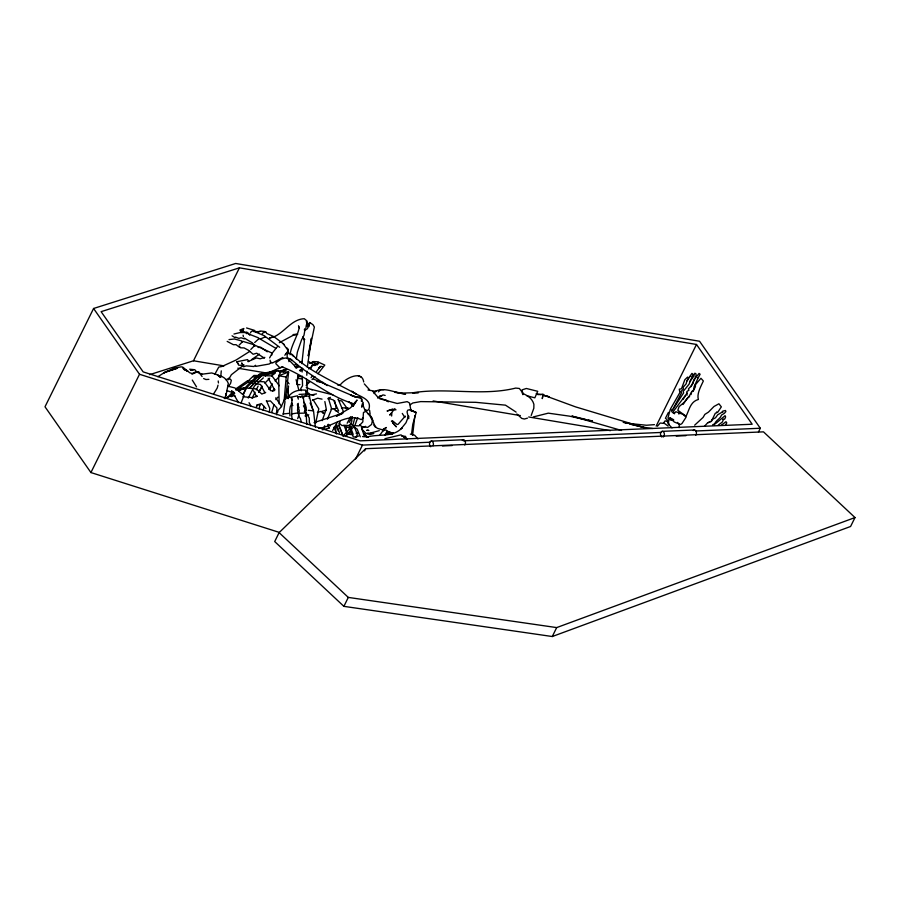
<?xml version="1.0" encoding="UTF-8"?>
<svg xmlns="http://www.w3.org/2000/svg" width="900" height="900" viewBox="0 0 900 900"><rect width="100%" height="100%" fill="white"/><g stroke="black" fill="none" stroke-linecap="round" stroke-linejoin="round"><path stroke-width="1.35" d="M351.866 416.936L351.832 421.369L349.639 425.407L341.944 425.531L339.019 423.157M288.034 392.321L288.529 385.965M362.959 417.589L362.858 421.875L359.089 425.88L354.116 425.621M273.319 337.162L273.341 336.397L266.648 333.439L266.04 331.988L263.126 332.764L262.091 333.934M276.716 414.844L276.919 407.947L270.405 400.905L266.546 401.377L266.411 400.579L269.775 408.353L269.28 412.29M414.9 415.654L412.627 435.173M391.657 416.048L391.804 413.044L389.756 415.103L394.886 408.555M679.14 427.68L679.32 424.575L677.531 422.404M373.826 433.507L370.001 434.554L365.918 433.327L362.25 429.75L362.363 427.77L365.614 426.341M306.776 375.233L307.046 371.239M307.327 367.245L311.445 338.332L308.16 355.714M285.019 401.591L283.264 414.36M305.798 413.471L303.142 396.855L297.675 396.608M411.593 433.744L412.785 424.327L416.16 412.515L409.466 409.748L407.7 410.197L407.048 411.829L408.488 418.241M284.141 400.41L286.2 377.021L288.63 372.06L280.991 371.756L278.64 375.772L279.135 403.762M220.714 377.235L221.276 370.868M285.457 399.87L288.63 372.06L278.64 375.772L286.2 377.021M671.569 411.345L683.651 392.861L683.111 391.534L689.153 384.075L690.278 380.363L692.595 378.214L694.89 373.185L696.094 373.961L695.936 376.279L690.919 386.719M361.361 401.231L361.631 399.161L360.529 398.295L350.516 395.055L355.601 397.103M690.266 381.724L692.989 374.119L691.92 373.41L686.97 380.621L686.126 383.861L683.168 387.214L683.37 389.002L680.918 391.511L681.525 392.805L673.29 408.634M306.022 396.371L306.304 394.447M309.262 398.351L309.679 395.426L308.52 392.985L306.439 393.48M306.9 324.045L306.63 325.89L307.451 322.639L306.889 320.895L304.29 318.713C291.532 319.196 284.558 332.505 273.398 337.095M296.269 359.021L297.382 352.114L301.534 339.919L304.02 335.194L305.1 328.714L304.267 329.827M288.855 361.631L289.327 358.897M290.048 354.791C291.274 345.026 297.495 336.735 299.34 327.139M259.166 408.971L259.92 404.843L259.661 405.495M693.281 391.32L694.114 386.73L698.288 377.561L697.601 377.854M313.009 410.771L309.319 396.248L304.312 395.82L303.03 398.284M308.947 326.655L309.757 322.526L312.975 324.709L314.37 327.037L308.385 355.714M678.893 414.101L679.444 411.502M315.652 423.146L318.791 408.825L313.121 399.814L312.435 400.275L317.632 398.216L322.043 399.15M304.875 411.998L305.505 409.264L303.435 405.855M346.5 436.376L347.175 433.53L343.991 425.171M263.16 410.321L264.094 406.395M218.014 385.166L217.237 388.035L213.683 393.772M354.859 417.735L352.755 425.396L343.429 435.611M690.975 394.605L691.627 392.355M271.665 412.459L274.05 404.572M317.554 364.646L318.274 362.363L317.407 364.162L314.707 365.546L308.441 361.361M298.26 403.346L297.506 410.287L298.777 415.485L297.664 418.635M311.175 368.066L311.985 365.647L310.331 368.561M338.625 425.936L340.031 421.729M322.166 420.671L326.272 409.196L324.855 401.569M357.739 417.634L354.949 425.317L345.319 436.556M531.191 415.463L533.835 408.24L533.891 404.314C532.249 398.272 527.321 395.46 522.214 393.165M330.401 397.327L328.005 398.959L328.871 398.396L333.506 400.061L338.659 410.963M323.145 429.593L324.743 425.723M327.397 419.265L331.639 408.949L328.343 398.048M362.059 428.49L362.363 427.77M353.228 405.979L354.836 402.266M305.91 396.293L306.945 393.964L305.505 390.195C298.575 389.363 291.139 391.455 287.674 398.014M284.423 399.656L281.036 407.126L277.29 411.21M711.248 421.571L715.32 413.201L716.771 412.819L716.602 411.975L717.795 412.178L721.339 406.868L718.92 403.785L713.992 406.485L708.469 412.121L704.835 414.405L703.114 417.397L694.643 425.194M243.124 394.369L246.555 386.899L259.661 373.905L278.415 370.485L280.058 372.532M241.031 403.02L244.046 395.539L234.866 387.911L227.903 386.168M243.27 394.627L246.814 387.349L259.38 375.255L274.871 372.589M214.852 374.254L218.756 367.088L221.94 366.48L236.047 360.034L249.817 351.36M758.441 432.034L760.309 428.254L699.559 341.246L235.665 263.475L93.578 308.486L45 406.777L90.922 472.556L279.18 532.361M90.922 472.556L139.511 374.265L93.578 308.486M149.602 374.67L193.489 360.776L239.422 267.84L696.488 344.464L752.186 424.238L360.202 440.831L143.156 371.891L101.115 311.659L239.422 267.84M279.113 532.62L274.702 541.553L343.89 606.352L552.274 636.525L850.579 526.489L855 517.556L763.481 431.854L365.647 448.695L279.113 532.62L348.3 597.409L556.684 627.592L855 517.556M355.624 458.955L362.475 445.095L429.874 442.238M364.545 450.923L365.647 448.695M343.89 606.352L348.3 597.409M656.145 426.094L696.488 344.464M552.274 636.525L556.684 627.592M252.056 398.329L255.083 392.22M256.298 389.779L258.12 386.111M291.938 403.279L290.239 406.688L289.575 410.659L289.935 415.924M714.442 424.665C715.275 420.233 720.326 419.175 721.553 415.035L724.399 413.314L725.895 411.548L725.479 410.501L722.756 411.131L722.261 412.088L722.857 412.335M668.452 412.346L665.449 418.264L666.956 419.558L669.127 424.238M248.276 398.059L254.453 386.01L263.351 377.843M327.938 424.845L328.241 424.26M224.291 398.565L226.046 395.201L228.308 383.389C226.665 378.754 222.3 375.716 217.474 375.356M250.47 332.91L251.179 331.549L254.599 330.334L255.544 331.999L264.892 335.993L265.005 337.252M347.164 423.225L350.618 416.678M239.04 391.354L240.998 387.877M258.773 392.119L262.001 386.145M269.606 357.919L272.261 353.07L277.346 346.725M305.921 327.836L306.416 324.619M268.639 389.239L272.385 383.839M258.896 392.321L262.17 386.438M332.64 430.526L337.331 422.156M342.022 413.786L343.361 411.39L338.164 399.139L338.603 400.444L341.752 400.961L347.299 408.577M349.223 422.336L352.373 416.835M228.476 379.733L231.379 374.715L244.001 364.871M230.648 396.551L232.65 393.098M670.669 408.668L679.894 392.512L679.275 389.194L681.48 388.766L684.81 379.744L687.555 377.111L688.793 377.843L687.24 380.846M269.55 389.576L270.956 387.304M272.621 391.095L274.061 388.789M379.721 396.562L380.295 395.64M725.546 424.856L726.773 422.899L725.985 421.706L721.496 425.07M305.28 416.171L306.596 414.113M353.869 404.989L357.041 400.016L353.858 404.606L350.123 408.071L336.386 416.16L341.415 414.067M243.799 328.478L239.895 330.053L240.953 331.684L243.709 329.074M464.76 445.016L465.109 444.476A2.936 1.958 87.6 0 0 464.861 440.618A2.936 1.958 87.6 0 0 462.285 440.348M695.734 435.24L696.082 434.7A2.936 1.958 87.6 0 0 695.846 430.841A2.936 1.958 87.6 0 0 693.27 430.571M306.686 384.075L308.194 381.803M374.096 393.548L375.716 391.106C385.358 386.775 395.809 393.401 405.608 394.009L395.257 392.411M231.547 396.743L233.741 393.469M300.015 413.235L306.101 413.055L306.754 424.192M683.055 399.341L685.316 396M307.609 325.654L309.757 322.526L307.44 328.702L305.46 329.906M683.021 404.516L687.566 397.946L689.625 396.461M239.141 345.161L242.786 341.359L254.025 344.723L254.565 345.69M663.514 423.124L665.1 420.863L668.824 421.864M311.051 377.685L312.548 375.57M228.308 386.629L230.535 383.49L231.356 380.284L229.084 378.113L226.114 379.822M687.071 393.188L674.347 410.096L672.93 412.436L674.55 413.775M284.805 355.252L288.259 350.674L283.151 343.688M316.541 371.464L320.355 366.356L318.623 368.539L321.03 366.368L322.211 366.559M379.62 435.42L383.445 430.132L377.28 428.287C372.127 424.609 373.691 416.565 367.819 413.516M256.343 406.8L258.131 404.584L256.804 405.113L261.371 403.582L265.939 408.555M275.816 399.6L277.909 397.114M657.439 426.229L660.127 423.045L664.459 423.416L668.16 426.116M250.796 349.447L254.947 345.229L271.62 352.901L271.856 355.016M317.947 373.725L324.799 365.085L317.745 361.811L313.391 361.564L309.701 363.454M385.02 435.15L387.877 431.246L385.639 429.851L382.68 431.01M243.54 389.419L255.949 377.021L260.055 377.168L253.237 376.83M704.452 426.296L707.546 422.921L710.01 422.021M275.119 380.947L278.752 377.1M283.309 372.296L286.043 369.405M259.515 377.707L249.289 388.429L261.979 375.233L275.332 372.892M264.892 383.164L269.696 378.18M271.631 376.189L275.479 372.206M333.832 428.512L335.374 426.926M226.541 398.329L231.446 393.356L233.843 392.231M340.009 385.256C344.475 378.675 362.036 369.473 363.701 381.96M306.146 385.414L310.084 381.521M312.041 379.564L315 376.65M247.961 381.173L253.935 375.435L271.969 375.885L279.293 385.751M377.64 397.98L382.984 394.897L385.166 395.438M378.338 391.882L380.689 389.678L383.715 389.689M254.689 342.506L259.189 338.434L275.749 348.266M265.331 376.031L269.28 372.397L282.757 366.615M300.544 371.16L303.03 368.887M260.843 338.805L265.601 336.735L279.664 347.276M300.341 397.215L302.029 395.752L304.155 396.832M274.882 389.779L274.028 390.791L270.776 390.757L264.341 381.825L247.455 380.801L235.721 388.912M299.858 370.642L301.973 368.955M299.531 370.541L301.725 368.876M271.62 362.272L269.246 364.005L255.881 366.368L255.532 365.287L253.935 366.514L246.229 365.873L243.787 366.649L241.83 363.139L243.787 366.649M308.678 368.933L310.838 367.358M251.741 359.494L259.481 354.105M410.197 404.752L412.819 402.975L420.683 401.603L475.695 402.322L505.463 405.157L516.116 412.11M383.31 429.536L386.37 427.5L382.961 429.457M235.946 390.184L247.905 382.252L260.516 384.48L264.96 392.827M304.267 411.637L306.428 410.243M313.223 365.231L315.315 363.915M355.466 437.321L358.549 436.016M282.881 357.446L272.396 363.004L270.529 362.509L270.067 360.214M257.389 332.168L260.629 331.009L264.915 331.56M157.882 376.695L165.566 371.824L177.536 368.145L163.744 372.892L174.127 368.213L181.091 366.851L182.689 367.065L189.709 372.757L192.06 373.522L195.773 372.06L199.024 372.094M718.2 425.137L722.261 422.134L723.566 419.287L722.79 419.344M279.304 342.709L294.412 334.631L297.686 334.305M698.445 377.438L700.11 374.22L699.064 373.41L693.619 380.441L693.202 382.995L691.414 385.639L688.41 388.98L688.995 390.161L686.88 391.534L686.981 395.201M313.245 365.512L315.338 364.376M242.64 388.946L243.664 388.418L238.703 390.971M276.233 412.729L277.999 411.817M191.97 374.175L195.795 372.555M225.18 398.588L231.21 395.595L235.159 396.045M299.824 362.543L302.332 361.305M240.953 331.684L242.752 330.795M238.657 389.981L243.461 387.72L256.185 388.912L261.855 394.065L265.691 392.4M286.076 353.79L287.843 352.98L288.36 349.47L286.785 347.794M712.676 424.744L716.074 423.191L725.096 415.665L725.625 416.914L724.77 419.04L723.926 419.119M392.974 408.938L387.067 410.996L391.815 409.669L390.983 409.815L396.011 409.804M310.5 363.285L312.671 362.34L316.35 363.6M708.109 422.584L711.45 421.144L711.99 419.614L715.523 417.791L717.66 414.821L722.363 411.986M247.882 361.609L256.433 357.975L260.201 358.796L264.847 357.39M295.954 368.089L299.655 366.615M280.912 371.272L286.02 369.259M693.371 376.099L693.956 376.245M321.952 411.322L326.059 410.209M342.911 413.145L314.066 422.606M369.889 433.676L371.149 433.249M191.126 370.395L193.421 369.619L190.879 370.327M379.282 430.65L369.99 433.192L367.504 433.136M280.384 371.779L287.032 369.574M295.02 366.93L297.675 366.053M334.058 408.971L336.195 408.262M318.735 428.344C332.843 426.892 347.029 412.762 361.282 419.625L363.094 418.129L363.454 412.493L365.512 411.559L362.509 404.1M345.397 408.577L348.041 407.756M305.235 415.777L308.767 414.799M527.467 418.151L524.351 419.017L521.741 418.399L516.87 413.978M317.351 412.391L320.805 411.446L323.978 413.246L322.999 413.269M271.699 372.274L278.415 370.485M384.964 438.694L400.984 434.869L407.081 439.425M533.261 416.936L548.303 413.156L569.306 416.126L592.369 421.178M271.17 373.241L274.995 372.285M278.809 371.329L286.436 369.416M233.955 334.024L240.041 332.572L245.655 332.494L246.6 333.664M254.239 331.65L259.796 331.582M347.839 433.564L351.675 432.63M229.016 339.593L234.439 339.007L241.571 340.886L242.291 342.157M272.025 337.444L269.438 338.006L273.836 336.611L283.984 344.261M311.929 394.875L316.463 393.885M322.256 429.716L328.624 428.332L328.421 424.912M331.043 409.185L333.54 408.668L336.566 410.974L335.272 410.625M285.559 398.059L290.947 397.08L291.926 400.264M282.96 414L288.945 413.348M379.282 396.416L381.645 396.022M366.964 437.051C378.832 433.654 392.771 437.827 402.165 427.793L401.029 428.873L405.979 422.764L408.668 416.002L408.701 418.669M299.002 394.436L306.945 393.964M243.112 365.434L238.714 365.186L236.914 361.733L247.612 359.606L248.715 361.631M201.015 374.332L211.714 372.96L215.662 374.186M352.946 434.767L347.423 434.093M258.109 347.468L260.595 347.186L267.266 351.799M401.546 436.039L405.439 436.309L406.789 438.964M356.456 397.091L359.786 396.81L361.699 398.835L362.239 401.625L363.341 402.817L361.699 407.16L362.79 404.415L362.689 405.81L362.183 403.965M356.051 433.249L358.47 433.069M296.505 334.361L293.108 334.609L296.438 334.676M537.885 394.65L543.004 394.11L543.78 395.213L575.528 406.868L644.873 427.748L630.113 424.103M208.901 379.339L205.942 379.541L203.636 378.54M341.505 407.993L345.476 407.79L347.647 409.219M431.145 441.135L463.207 439.774M662.119 431.359L694.192 429.998M463.331 440.82L660.847 432.461M695.722 430.988L760.309 428.254M442.451 445.961L452.205 445.545M676.215 436.061L685.98 435.656M306.214 393.019L307.226 392.996L307.485 390.926L306.495 379.238M349.886 427.151L347.332 427.196L349.92 428.332M654.435 424.642L646.459 425.25L625.376 423.067M242.899 396.731L253.08 397.665L257.366 396.045L256.5 396.608L253.429 390.656M673.819 420.019L668.722 419.771L667.969 423.72L672.008 427.894M301.882 376.673L297.889 376.47L298.192 375.199L296.989 384.446L299.959 384.671M308.317 410.344L313.526 410.805L315.382 427.174M362.52 436.579L368.471 437.085M246.555 327.96L253.519 330.064L253.89 331.684M189.664 369.214L194.794 369.72L197.066 372.341M395.134 392.22L402.615 393.053L418.5 392.614L412.616 392.794C446.614 387.304 482.332 396.405 515.711 388.08L519.379 388.474L523.429 393.829M652.523 428.468L643.072 427.185L629.82 423.945M193.489 360.776L223.965 365.884M237.814 368.201L266.895 373.084M271.058 373.77L273.825 374.243M297.371 378.191L301.522 378.889M316.766 381.442L323.685 382.601M337.534 384.919L340.312 385.38M368.01 390.026L376.324 391.421M433.114 400.939L520.369 415.575M528.683 416.97L610.391 430.661M385.897 433.069L392.569 434.261M364.725 409.478L367.504 410.647L368.966 409.016C372.229 398.115 357.615 396.281 351.686 391.23L356.209 394.02C334.294 381.87 310.444 372.184 291.994 354.623L293.681 356.209L291.555 353.97L288.191 353.059L287.089 355.252L287.28 357.694L291.645 359.719L288.428 358.684M536.22 393.66L541.136 394.74M215.404 374.299L218.059 374.895L220.545 377.449L218.79 376.076M690.188 376.346L690.784 376.481M585.472 419.332L571.815 416.081L621.54 430.47M588.206 419.985L592.301 420.952M623.183 422.336L627.165 423.304M305.989 393.48L313.875 395.404M379.766 398.779L397.204 403.481L407.194 401.636L409.556 403.054L411.019 410.906M410.344 434.115L414.641 435.218L417.983 438.952M336.566 410.569L338.468 412.864M255.431 345.803L254.183 345.476L252.45 342.911L244.395 338.119M526.86 395.741L534.836 397.834L537.716 391.309L526.365 388.474L522.101 389.858L522.866 394.695M332.843 394.819L309.476 388.912L306.259 387.405M354.465 403.942C328.545 396.787 307.755 376.515 282.521 367.099L279.945 367.864L275.85 363.701L276.007 362.678L281.306 359.021L285.345 357.998L287.629 358.526L296.359 367.718M386.955 431.516L393.356 433.271M387.81 431.674L393.176 433.192M295.031 364.433L297.686 365.22M672.221 412.391L674.55 413.089L675.889 411.728L682.988 414.382L686.104 417.161L681.941 423.574L680.411 424.53L674.258 421.988L669.758 417.668L673.166 419.456M244.451 338.85L241.031 337.77L238.838 338.389L235.519 337.084M139.511 374.265L362.475 445.095M387.574 400.748L378.202 397.62L372.983 391.511M226.564 390.499L234.72 393.289L231.559 390.656L238.556 402.649M672.615 410.411L670.241 409.522L667.946 418.072L671.4 419.861M287.989 395.561L289.361 396.079M195.39 371.43L202.297 374.31M355.849 397.125L313.582 379.08M358.391 375.806L360.979 376.954M311.423 389.554L312.21 389.914M182.588 368.021L183.803 368.685M227.183 341.381L233.359 344.678L236.07 344.678L239.67 347.4M316.17 364.005L317.205 364.601M232.065 335.801L235.046 337.646M354.69 427.489L357.142 429.064L360.304 436.838M327.24 385.616L302.006 368.527L291.285 359.606M328.354 424.598L330.356 425.97M386.348 400.444L388.316 401.839M391.399 421.155L393.626 422.82M392.265 420.615L397.058 424.485L398.07 424.361L405.27 416.115L404.786 417.364L402.289 413.426M264.364 358.11L256.702 353.216L253.148 354.251L248.614 350.359L244.091 347.906L240.547 347.805L239.839 346.77M246.195 332.224L248.051 333.743L258.289 337.77L258.795 338.827M241.999 330.064L244.811 332.438L247.545 332.415L249.716 335.149M350.944 423.709L352.868 425.554M359.719 424.642L361.609 426.544L367.684 427.387L371.644 424.395L372.386 420.57L369.934 415.912L365.524 410.738M303.244 338.074L304.762 339.637M362.25 429.75L363.566 431.123M327.623 426.026L329.512 428.085M348.975 401.614L353.149 406.226M364.286 383.884L369.506 389.689M202.084 376.47L198.72 372.105M286.616 380.745L289.08 383.816M303.683 402.12L305.201 404.066L306.27 407.947L305.539 412.121L309.251 417.994L309.341 422.359L310.77 425.52M297.394 405.27L299.002 407.351M373.759 425.014L375.322 427.162M275.715 397.834L281.632 406.575M285.986 395.201L288.259 398.666M291.296 403.29L292.815 405.596M192.263 380.048L196.549 386.91M297.54 412.999L291.51 413.921L292.129 419.389M236.914 361.733L237.938 363.532M268.234 378.315L274.657 389.858M297.428 404.111L299.295 410.659L298.62 415.879L300.476 418.702L301.343 422.257M249.041 402.694L250.819 405.99M403.661 436.556L403.999 437.254M351.428 403.312L352.744 406.316M310.106 402.986L313.031 409.725M353.936 425.7L357.3 434.317L356.344 436.95L353.295 436.95L350.404 429.559M349.661 425.295L353.036 433.912M371.385 417.094L372.701 420.514M339.098 425.509L342.281 433.868M340.009 428.186L343.192 436.545M334.035 427.129L336.544 433.969M225.596 393.784L226.305 395.764M298.496 325.744L299.261 327.96M336.87 424.957L339.525 432.866M336.488 425.869L338.197 430.976M361.429 427.061L364.286 436.095M336.353 408.397L334.665 400.691M298.361 399.139L297.371 395.831L291.938 397.012L291.757 414.315M306.338 321.548L307.53 325.755M303.12 336.577L304.346 341.516L301.826 363.668M298.946 390.544L296.077 379.676M301.241 390.735L300.757 388.53L302.535 385.774L302.299 376.166M243.09 335.183L243.394 336.6M305.685 390.442L305.921 391.905M369.608 410.31L370.114 414.067M218.194 380.959L218.453 382.95M346.016 425.306L346.511 431.662M301.984 367.841L302.141 372.004M335.723 425.486L335.801 432.202M430.762 446.738A2.936 1.958 87.6 0 1 429.694 442.665A2.936 1.958 87.6 0 1 432.461 441.574A2.936 1.958 87.6 0 1 433.035 445.838M661.736 436.961A2.936 1.958 87.6 0 1 660.679 432.889A2.936 1.958 87.6 0 1 663.435 431.798A2.936 1.958 87.6 0 1 664.02 436.061L663.671 436.601A2.936 1.958 87.6 0 1 663.232 436.973M695.441 384.66L695.408 386.752L693.619 390.229L691.965 391.32L688.995 396.551L683.752 402.739L679.084 406.631L677.824 410.344L686.092 416.205C689.265 409.882 690.367 401.603 698.377 399.488C696.656 393.829 700.751 386.618 703.35 380.993L700.954 378.293L695.441 384.66M288.09 388.755L288.304 394.571L288.09 388.755M542.981 394.819L542.317 398.52L542.981 394.819M366.975 430.267L368.674 430.414L366.975 430.267M548.392 396.562L543.859 395.348L549.236 396.855L548.392 396.562M412.414 410.749L410.31 410.074L416.16 412.515L412.414 410.749M186.638 370.609L183.442 369.191L187.909 371.329L186.638 370.609M365.625 435.296L364.095 433.721L367.009 436.882L365.625 435.296M396.225 426.713L392.738 422.899L396.225 426.713"/></g></svg>
